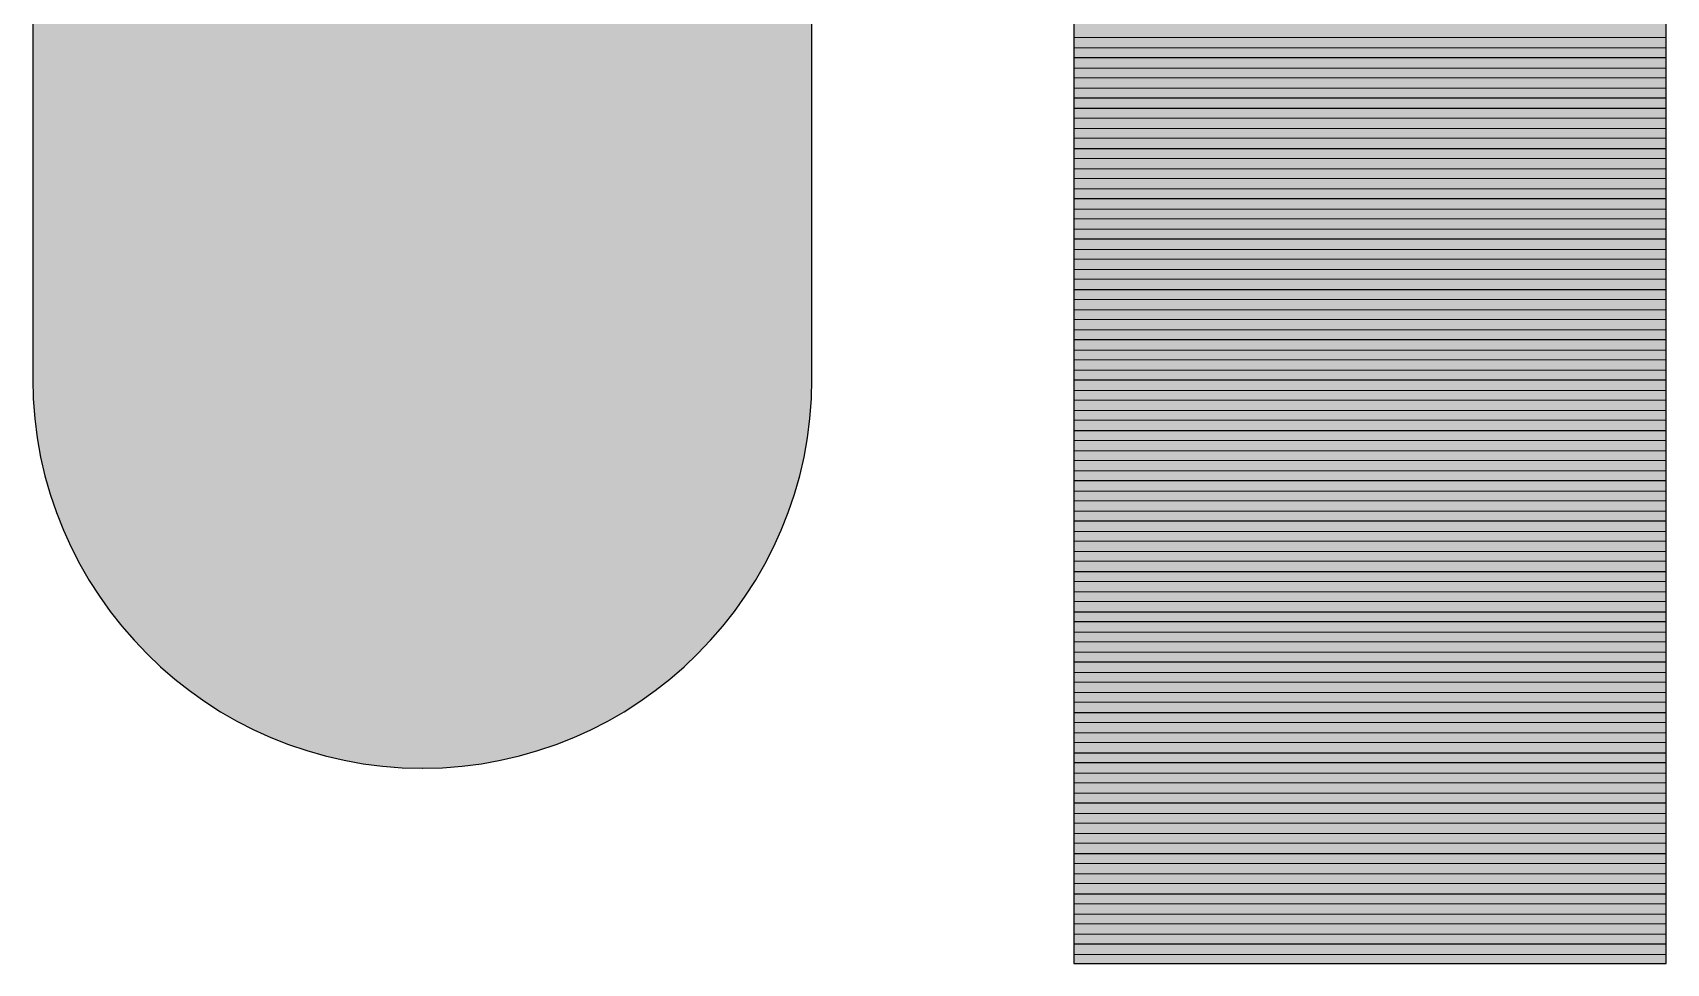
# Model space of a CAD drawing. Header units: millimetres. Extents: x -190.1 to -180.54, y 58.35 to 66.31.
# Drawn here: x -190.104 to -188.175, y 58.352 to 59.451 of the extents above; entities that cross this region are included whole.
import ezdxf

# ---------------------------------------------------------------- set-up
doc = ezdxf.new("R2010")
doc.units = ezdxf.units.MM
doc.header["$MEASUREMENT"] = 0
doc.layers.add('layer 1', color=7, linetype='Continuous')

msp = doc.modelspace()

# ---------------------------------------------------------------- hatches: boundary and pattern name
at = {"layer": 'layer 1', "true_color": 0x5f5d5d}
h = msp.add_hatch(color=251, dxfattribs=at)
edge = h.paths.add_edge_path()
edge.add_spline(control_points=[(-189.6442, 60.5357), (-189.6442, 60.5357), (-189.6441, 60.5357), (-189.6441, 60.5357), (-189.3909, 60.5357), (-189.1839, 60.3287), (-189.1839, 60.0755), (-189.1839, 60.0755), (-189.1839, 59.0426), (-189.1839, 59.0426), (-189.1839, 58.7894), (-189.3909, 58.5824), (-189.6441, 58.5824), (-189.6441, 58.5824), (-189.6442, 58.5824), (-189.6442, 58.5824), (-189.8974, 58.5824), (-190.1044, 58.7894), (-190.1044, 59.0426), (-190.1044, 59.0426), (-190.1044, 60.0755), (-190.1044, 60.0755), (-190.1044, 60.3287), (-189.8974, 60.5357), (-189.6442, 60.5357)], knot_values=[0, 0, 0, 0, 0.125, 0.125, 0.125, 0.25, 0.25, 0.25, 0.375, 0.375, 0.375, 0.5, 0.5, 0.5, 0.625, 0.625, 0.625, 0.75, 0.75, 0.75, 0.875, 0.875, 0.875, 1, 1, 1, 1], degree=3, periodic=1)
at = {"layer": 'layer 1', "true_color": 0x797979}
h = msp.add_hatch(color=8, dxfattribs=at)
edge = h.paths.add_edge_path()
edge.add_spline(control_points=[(-188.1748, 59.4338), (-188.1748, 59.4338), (-188.8748, 59.4335), (-188.8748, 59.4335), (-188.8748, 59.4335), (-188.8748, 59.4692), (-188.8748, 59.4692), (-188.8748, 59.4692), (-188.1748, 59.4695), (-188.1748, 59.4695), (-188.1748, 59.4695), (-188.1748, 59.4338), (-188.1748, 59.4338)], knot_values=[0, 0, 0, 0, 0.25, 0.25, 0.25, 0.5, 0.5, 0.5, 0.75, 0.75, 0.75, 1, 1, 1, 1], degree=3, periodic=1)
at = {"layer": 'layer 1', "true_color": 0x7a7a7a}
h = msp.add_hatch(color=8, dxfattribs=at)
edge = h.paths.add_edge_path()
edge.add_spline(control_points=[(-188.1748, 59.41), (-188.1748, 59.41), (-188.8748, 59.4097), (-188.8748, 59.4097), (-188.8748, 59.4097), (-188.8748, 59.4454), (-188.8748, 59.4454), (-188.8748, 59.4454), (-188.1748, 59.4457), (-188.1748, 59.4457), (-188.1748, 59.4457), (-188.1748, 59.41), (-188.1748, 59.41)], knot_values=[0, 0, 0, 0, 0.25, 0.25, 0.25, 0.5, 0.5, 0.5, 0.75, 0.75, 0.75, 1, 1, 1, 1], degree=3, periodic=1)
at = {"layer": 'layer 1', "true_color": 0x7c7c7c}
h = msp.add_hatch(color=8, dxfattribs=at)
edge = h.paths.add_edge_path()
edge.add_spline(control_points=[(-188.1748, 59.3862), (-188.1748, 59.3862), (-188.8748, 59.3859), (-188.8748, 59.3859), (-188.8748, 59.3859), (-188.8748, 59.4216), (-188.8748, 59.4216), (-188.8748, 59.4216), (-188.1748, 59.4219), (-188.1748, 59.4219), (-188.1748, 59.4219), (-188.1748, 59.3862), (-188.1748, 59.3862)], knot_values=[0, 0, 0, 0, 0.25, 0.25, 0.25, 0.5, 0.5, 0.5, 0.75, 0.75, 0.75, 1, 1, 1, 1], degree=3, periodic=1)
at = {"layer": 'layer 1', "true_color": 0x7d7c7d}
h = msp.add_hatch(color=8, dxfattribs=at)
edge = h.paths.add_edge_path()
edge.add_spline(control_points=[(-188.1748, 59.3624), (-188.1748, 59.3624), (-188.8748, 59.3621), (-188.8748, 59.3621), (-188.8748, 59.3621), (-188.8748, 59.3978), (-188.8748, 59.3978), (-188.8748, 59.3978), (-188.1748, 59.3981), (-188.1748, 59.3981), (-188.1748, 59.3981), (-188.1748, 59.3624), (-188.1748, 59.3624)], knot_values=[0, 0, 0, 0, 0.25, 0.25, 0.25, 0.5, 0.5, 0.5, 0.75, 0.75, 0.75, 1, 1, 1, 1], degree=3, periodic=1)
at = {"layer": 'layer 1', "true_color": 0x7f7e7e}
h = msp.add_hatch(color=8, dxfattribs=at)
edge = h.paths.add_edge_path()
edge.add_spline(control_points=[(-188.1748, 59.3386), (-188.1748, 59.3386), (-188.8748, 59.3383), (-188.8748, 59.3383), (-188.8748, 59.3383), (-188.8748, 59.374), (-188.8748, 59.374), (-188.8748, 59.374), (-188.1748, 59.3743), (-188.1748, 59.3743), (-188.1748, 59.3743), (-188.1748, 59.3386), (-188.1748, 59.3386)], knot_values=[0, 0, 0, 0, 0.25, 0.25, 0.25, 0.5, 0.5, 0.5, 0.75, 0.75, 0.75, 1, 1, 1, 1], degree=3, periodic=1)
at = {"layer": 'layer 1', "true_color": 0x808080}
h = msp.add_hatch(color=8, dxfattribs=at)
edge = h.paths.add_edge_path()
edge.add_spline(control_points=[(-188.1748, 59.3148), (-188.1748, 59.3148), (-188.8748, 59.3145), (-188.8748, 59.3145), (-188.8748, 59.3145), (-188.8748, 59.3502), (-188.8748, 59.3502), (-188.8748, 59.3502), (-188.1748, 59.3505), (-188.1748, 59.3505), (-188.1748, 59.3505), (-188.1748, 59.3148), (-188.1748, 59.3148)], knot_values=[0, 0, 0, 0, 0.25, 0.25, 0.25, 0.5, 0.5, 0.5, 0.75, 0.75, 0.75, 1, 1, 1, 1], degree=3, periodic=1)
at = {"layer": 'layer 1', "true_color": 0x818181}
h = msp.add_hatch(color=8, dxfattribs=at)
edge = h.paths.add_edge_path()
edge.add_spline(control_points=[(-188.1748, 59.291), (-188.1748, 59.291), (-188.8748, 59.2907), (-188.8748, 59.2907), (-188.8748, 59.2907), (-188.8748, 59.3264), (-188.8748, 59.3264), (-188.8748, 59.3264), (-188.1748, 59.3267), (-188.1748, 59.3267), (-188.1748, 59.3267), (-188.1748, 59.291), (-188.1748, 59.291)], knot_values=[0, 0, 0, 0, 0.25, 0.25, 0.25, 0.5, 0.5, 0.5, 0.75, 0.75, 0.75, 1, 1, 1, 1], degree=3, periodic=1)
at = {"layer": 'layer 1', "true_color": 0x838383}
h = msp.add_hatch(color=252, dxfattribs=at)
edge = h.paths.add_edge_path()
edge.add_spline(control_points=[(-188.1748, 59.2672), (-188.1748, 59.2672), (-188.8748, 59.2669), (-188.8748, 59.2669), (-188.8748, 59.2669), (-188.8748, 59.3026), (-188.8748, 59.3026), (-188.8748, 59.3026), (-188.1748, 59.3029), (-188.1748, 59.3029), (-188.1748, 59.3029), (-188.1748, 59.2672), (-188.1748, 59.2672)], knot_values=[0, 0, 0, 0, 0.25, 0.25, 0.25, 0.5, 0.5, 0.5, 0.75, 0.75, 0.75, 1, 1, 1, 1], degree=3, periodic=1)
at = {"layer": 'layer 1', "true_color": 0x848384}
h = msp.add_hatch(color=252, dxfattribs=at)
edge = h.paths.add_edge_path()
edge.add_spline(control_points=[(-188.1748, 59.2434), (-188.1748, 59.2434), (-188.8748, 59.2431), (-188.8748, 59.2431), (-188.8748, 59.2431), (-188.8748, 59.2788), (-188.8748, 59.2788), (-188.8748, 59.2788), (-188.1748, 59.2791), (-188.1748, 59.2791), (-188.1748, 59.2791), (-188.1748, 59.2434), (-188.1748, 59.2434)], knot_values=[0, 0, 0, 0, 0.25, 0.25, 0.25, 0.5, 0.5, 0.5, 0.75, 0.75, 0.75, 1, 1, 1, 1], degree=3, periodic=1)
at = {"layer": 'layer 1', "true_color": 0x858585}
h = msp.add_hatch(color=252, dxfattribs=at)
edge = h.paths.add_edge_path()
edge.add_spline(control_points=[(-188.1748, 59.2196), (-188.1748, 59.2196), (-188.8748, 59.2193), (-188.8748, 59.2193), (-188.8748, 59.2193), (-188.8748, 59.255), (-188.8748, 59.255), (-188.8748, 59.255), (-188.1748, 59.2553), (-188.1748, 59.2553), (-188.1748, 59.2553), (-188.1748, 59.2196), (-188.1748, 59.2196)], knot_values=[0, 0, 0, 0, 0.25, 0.25, 0.25, 0.5, 0.5, 0.5, 0.75, 0.75, 0.75, 1, 1, 1, 1], degree=3, periodic=1)
at = {"layer": 'layer 1', "true_color": 0x868686}
h = msp.add_hatch(color=252, dxfattribs=at)
edge = h.paths.add_edge_path()
edge.add_spline(control_points=[(-188.1748, 59.1958), (-188.1748, 59.1958), (-188.8748, 59.1955), (-188.8748, 59.1955), (-188.8748, 59.1955), (-188.8748, 59.2312), (-188.8748, 59.2312), (-188.8748, 59.2312), (-188.1748, 59.2315), (-188.1748, 59.2315), (-188.1748, 59.2315), (-188.1748, 59.1958), (-188.1748, 59.1958)], knot_values=[0, 0, 0, 0, 0.25, 0.25, 0.25, 0.5, 0.5, 0.5, 0.75, 0.75, 0.75, 1, 1, 1, 1], degree=3, periodic=1)
at = {"layer": 'layer 1', "true_color": 0x888888}
h = msp.add_hatch(color=252, dxfattribs=at)
edge = h.paths.add_edge_path()
edge.add_spline(control_points=[(-188.1748, 59.172), (-188.1748, 59.172), (-188.8748, 59.1717), (-188.8748, 59.1717), (-188.8748, 59.1717), (-188.8748, 59.2074), (-188.8748, 59.2074), (-188.8748, 59.2074), (-188.1748, 59.2077), (-188.1748, 59.2077), (-188.1748, 59.2077), (-188.1748, 59.172), (-188.1748, 59.172)], knot_values=[0, 0, 0, 0, 0.25, 0.25, 0.25, 0.5, 0.5, 0.5, 0.75, 0.75, 0.75, 1, 1, 1, 1], degree=3, periodic=1)
at = {"layer": 'layer 1', "true_color": 0x8a8a8a}
h = msp.add_hatch(color=252, dxfattribs=at)
edge = h.paths.add_edge_path()
edge.add_spline(control_points=[(-188.1748, 59.1482), (-188.1748, 59.1482), (-188.8748, 59.1479), (-188.8748, 59.1479), (-188.8748, 59.1479), (-188.8748, 59.1836), (-188.8748, 59.1836), (-188.8748, 59.1836), (-188.1748, 59.1839), (-188.1748, 59.1839), (-188.1748, 59.1839), (-188.1748, 59.1482), (-188.1748, 59.1482)], knot_values=[0, 0, 0, 0, 0.25, 0.25, 0.25, 0.5, 0.5, 0.5, 0.75, 0.75, 0.75, 1, 1, 1, 1], degree=3, periodic=1)
at = {"layer": 'layer 1', "true_color": 0x8a8a8b}
h = msp.add_hatch(color=252, dxfattribs=at)
edge = h.paths.add_edge_path()
edge.add_spline(control_points=[(-188.1748, 59.1244), (-188.1748, 59.1244), (-188.8748, 59.1241), (-188.8748, 59.1241), (-188.8748, 59.1241), (-188.8748, 59.1598), (-188.8748, 59.1598), (-188.8748, 59.1598), (-188.1748, 59.1601), (-188.1748, 59.1601), (-188.1748, 59.1601), (-188.1748, 59.1244), (-188.1748, 59.1244)], knot_values=[0, 0, 0, 0, 0.25, 0.25, 0.25, 0.5, 0.5, 0.5, 0.75, 0.75, 0.75, 1, 1, 1, 1], degree=3, periodic=1)
at = {"layer": 'layer 1', "true_color": 0x8c8c8d}
h = msp.add_hatch(color=252, dxfattribs=at)
edge = h.paths.add_edge_path()
edge.add_spline(control_points=[(-188.1748, 59.1006), (-188.1748, 59.1006), (-188.8748, 59.1003), (-188.8748, 59.1003), (-188.8748, 59.1003), (-188.8748, 59.136), (-188.8748, 59.136), (-188.8748, 59.136), (-188.1748, 59.1363), (-188.1748, 59.1363), (-188.1748, 59.1363), (-188.1748, 59.1006), (-188.1748, 59.1006)], knot_values=[0, 0, 0, 0, 0.25, 0.25, 0.25, 0.5, 0.5, 0.5, 0.75, 0.75, 0.75, 1, 1, 1, 1], degree=3, periodic=1)
at = {"layer": 'layer 1', "true_color": 0x8d8d8d}
h = msp.add_hatch(color=252, dxfattribs=at)
edge = h.paths.add_edge_path()
edge.add_spline(control_points=[(-188.1748, 59.0768), (-188.1748, 59.0768), (-188.8748, 59.0765), (-188.8748, 59.0765), (-188.8748, 59.0765), (-188.8748, 59.1122), (-188.8748, 59.1122), (-188.8748, 59.1122), (-188.1748, 59.1125), (-188.1748, 59.1125), (-188.1748, 59.1125), (-188.1748, 59.0768), (-188.1748, 59.0768)], knot_values=[0, 0, 0, 0, 0.25, 0.25, 0.25, 0.5, 0.5, 0.5, 0.75, 0.75, 0.75, 1, 1, 1, 1], degree=3, periodic=1)
at = {"layer": 'layer 1', "true_color": 0x8f8f8f}
h = msp.add_hatch(color=252, dxfattribs=at)
edge = h.paths.add_edge_path()
edge.add_spline(control_points=[(-188.1748, 59.053), (-188.1748, 59.053), (-188.8748, 59.0527), (-188.8748, 59.0527), (-188.8748, 59.0527), (-188.8748, 59.0884), (-188.8748, 59.0884), (-188.8748, 59.0884), (-188.1748, 59.0887), (-188.1748, 59.0887), (-188.1748, 59.0887), (-188.1748, 59.053), (-188.1748, 59.053)], knot_values=[0, 0, 0, 0, 0.25, 0.25, 0.25, 0.5, 0.5, 0.5, 0.75, 0.75, 0.75, 1, 1, 1, 1], degree=3, periodic=1)
at = {"layer": 'layer 1', "true_color": 0x909090}
h = msp.add_hatch(color=252, dxfattribs=at)
edge = h.paths.add_edge_path()
edge.add_spline(control_points=[(-188.1748, 59.0292), (-188.1748, 59.0292), (-188.8748, 59.0289), (-188.8748, 59.0289), (-188.8748, 59.0289), (-188.8748, 59.0646), (-188.8748, 59.0646), (-188.8748, 59.0646), (-188.1748, 59.0649), (-188.1748, 59.0649), (-188.1748, 59.0649), (-188.1748, 59.0292), (-188.1748, 59.0292)], knot_values=[0, 0, 0, 0, 0.25, 0.25, 0.25, 0.5, 0.5, 0.5, 0.75, 0.75, 0.75, 1, 1, 1, 1], degree=3, periodic=1)
at = {"layer": 'layer 1', "true_color": 0x919192}
h = msp.add_hatch(color=252, dxfattribs=at)
edge = h.paths.add_edge_path()
edge.add_spline(control_points=[(-188.1748, 59.0054), (-188.1748, 59.0054), (-188.8748, 59.0051), (-188.8748, 59.0051), (-188.8748, 59.0051), (-188.8748, 59.0408), (-188.8748, 59.0408), (-188.8748, 59.0408), (-188.1748, 59.0411), (-188.1748, 59.0411), (-188.1748, 59.0411), (-188.1748, 59.0054), (-188.1748, 59.0054)], knot_values=[0, 0, 0, 0, 0.25, 0.25, 0.25, 0.5, 0.5, 0.5, 0.75, 0.75, 0.75, 1, 1, 1, 1], degree=3, periodic=1)
at = {"layer": 'layer 1', "true_color": 0x939394}
h = msp.add_hatch(color=252, dxfattribs=at)
edge = h.paths.add_edge_path()
edge.add_spline(control_points=[(-188.1748, 58.9816), (-188.1748, 58.9816), (-188.8748, 58.9813), (-188.8748, 58.9813), (-188.8748, 58.9813), (-188.8748, 59.017), (-188.8748, 59.017), (-188.8748, 59.017), (-188.1748, 59.0173), (-188.1748, 59.0173), (-188.1748, 59.0173), (-188.1748, 58.9816), (-188.1748, 58.9816)], knot_values=[0, 0, 0, 0, 0.25, 0.25, 0.25, 0.5, 0.5, 0.5, 0.75, 0.75, 0.75, 1, 1, 1, 1], degree=3, periodic=1)
at = {"layer": 'layer 1', "true_color": 0x949494}
h = msp.add_hatch(color=252, dxfattribs=at)
edge = h.paths.add_edge_path()
edge.add_spline(control_points=[(-188.1748, 58.9578), (-188.1748, 58.9578), (-188.8748, 58.9575), (-188.8748, 58.9575), (-188.8748, 58.9575), (-188.8748, 58.9932), (-188.8748, 58.9932), (-188.8748, 58.9932), (-188.1748, 58.9935), (-188.1748, 58.9935), (-188.1748, 58.9935), (-188.1748, 58.9578), (-188.1748, 58.9578)], knot_values=[0, 0, 0, 0, 0.25, 0.25, 0.25, 0.5, 0.5, 0.5, 0.75, 0.75, 0.75, 1, 1, 1, 1], degree=3, periodic=1)
at = {"layer": 'layer 1', "true_color": 0x969696}
h = msp.add_hatch(color=252, dxfattribs=at)
edge = h.paths.add_edge_path()
edge.add_spline(control_points=[(-188.1748, 58.934), (-188.1748, 58.934), (-188.8748, 58.9337), (-188.8748, 58.9337), (-188.8748, 58.9337), (-188.8748, 58.9694), (-188.8748, 58.9694), (-188.8748, 58.9694), (-188.1748, 58.9697), (-188.1748, 58.9697), (-188.1748, 58.9697), (-188.1748, 58.934), (-188.1748, 58.934)], knot_values=[0, 0, 0, 0, 0.25, 0.25, 0.25, 0.5, 0.5, 0.5, 0.75, 0.75, 0.75, 1, 1, 1, 1], degree=3, periodic=1)
at = {"layer": 'layer 1', "true_color": 0x969797}
h = msp.add_hatch(color=252, dxfattribs=at)
edge = h.paths.add_edge_path()
edge.add_spline(control_points=[(-188.1748, 58.9102), (-188.1748, 58.9102), (-188.8748, 58.9099), (-188.8748, 58.9099), (-188.8748, 58.9099), (-188.8748, 58.9456), (-188.8748, 58.9456), (-188.8748, 58.9456), (-188.1748, 58.9459), (-188.1748, 58.9459), (-188.1748, 58.9459), (-188.1748, 58.9102), (-188.1748, 58.9102)], knot_values=[0, 0, 0, 0, 0.25, 0.25, 0.25, 0.5, 0.5, 0.5, 0.75, 0.75, 0.75, 1, 1, 1, 1], degree=3, periodic=1)
at = {"layer": 'layer 1', "true_color": 0x989899}
h = msp.add_hatch(color=252, dxfattribs=at)
edge = h.paths.add_edge_path()
edge.add_spline(control_points=[(-188.1748, 58.8864), (-188.1748, 58.8864), (-188.8748, 58.8861), (-188.8748, 58.8861), (-188.8748, 58.8861), (-188.8748, 58.9218), (-188.8748, 58.9218), (-188.8748, 58.9218), (-188.1748, 58.9221), (-188.1748, 58.9221), (-188.1748, 58.9221), (-188.1748, 58.8864), (-188.1748, 58.8864)], knot_values=[0, 0, 0, 0, 0.25, 0.25, 0.25, 0.5, 0.5, 0.5, 0.75, 0.75, 0.75, 1, 1, 1, 1], degree=3, periodic=1)
at = {"layer": 'layer 1', "true_color": 0x99999a}
h = msp.add_hatch(color=253, dxfattribs=at)
edge = h.paths.add_edge_path()
edge.add_spline(control_points=[(-188.1748, 58.8626), (-188.1748, 58.8626), (-188.8748, 58.8623), (-188.8748, 58.8623), (-188.8748, 58.8623), (-188.8748, 58.898), (-188.8748, 58.898), (-188.8748, 58.898), (-188.1748, 58.8983), (-188.1748, 58.8983), (-188.1748, 58.8983), (-188.1748, 58.8626), (-188.1748, 58.8626)], knot_values=[0, 0, 0, 0, 0.25, 0.25, 0.25, 0.5, 0.5, 0.5, 0.75, 0.75, 0.75, 1, 1, 1, 1], degree=3, periodic=1)
at = {"layer": 'layer 1', "true_color": 0x9b9b9b}
h = msp.add_hatch(color=253, dxfattribs=at)
edge = h.paths.add_edge_path()
edge.add_spline(control_points=[(-188.1748, 58.8388), (-188.1748, 58.8388), (-188.8748, 58.8385), (-188.8748, 58.8385), (-188.8748, 58.8385), (-188.8748, 58.8742), (-188.8748, 58.8742), (-188.8748, 58.8742), (-188.1748, 58.8745), (-188.1748, 58.8745), (-188.1748, 58.8745), (-188.1748, 58.8388), (-188.1748, 58.8388)], knot_values=[0, 0, 0, 0, 0.25, 0.25, 0.25, 0.5, 0.5, 0.5, 0.75, 0.75, 0.75, 1, 1, 1, 1], degree=3, periodic=1)
at = {"layer": 'layer 1', "true_color": 0x9c9d9d}
h = msp.add_hatch(color=253, dxfattribs=at)
edge = h.paths.add_edge_path()
edge.add_spline(control_points=[(-188.1748, 58.815), (-188.1748, 58.815), (-188.8748, 58.8147), (-188.8748, 58.8147), (-188.8748, 58.8147), (-188.8748, 58.8504), (-188.8748, 58.8504), (-188.8748, 58.8504), (-188.1748, 58.8507), (-188.1748, 58.8507), (-188.1748, 58.8507), (-188.1748, 58.815), (-188.1748, 58.815)], knot_values=[0, 0, 0, 0, 0.25, 0.25, 0.25, 0.5, 0.5, 0.5, 0.75, 0.75, 0.75, 1, 1, 1, 1], degree=3, periodic=1)
at = {"layer": 'layer 1', "true_color": 0x9d9e9e}
h = msp.add_hatch(color=253, dxfattribs=at)
edge = h.paths.add_edge_path()
edge.add_spline(control_points=[(-188.1748, 58.7912), (-188.1748, 58.7912), (-188.8748, 58.7909), (-188.8748, 58.7909), (-188.8748, 58.7909), (-188.8748, 58.8266), (-188.8748, 58.8266), (-188.8748, 58.8266), (-188.1748, 58.8269), (-188.1748, 58.8269), (-188.1748, 58.8269), (-188.1748, 58.7912), (-188.1748, 58.7912)], knot_values=[0, 0, 0, 0, 0.25, 0.25, 0.25, 0.5, 0.5, 0.5, 0.75, 0.75, 0.75, 1, 1, 1, 1], degree=3, periodic=1)
at = {"layer": 'layer 1', "true_color": 0x9f9fa0}
h = msp.add_hatch(color=253, dxfattribs=at)
edge = h.paths.add_edge_path()
edge.add_spline(control_points=[(-188.1748, 58.7674), (-188.1748, 58.7674), (-188.8748, 58.7671), (-188.8748, 58.7671), (-188.8748, 58.7671), (-188.8748, 58.8028), (-188.8748, 58.8028), (-188.8748, 58.8028), (-188.1748, 58.8031), (-188.1748, 58.8031), (-188.1748, 58.8031), (-188.1748, 58.7674), (-188.1748, 58.7674)], knot_values=[0, 0, 0, 0, 0.25, 0.25, 0.25, 0.5, 0.5, 0.5, 0.75, 0.75, 0.75, 1, 1, 1, 1], degree=3, periodic=1)
at = {"layer": 'layer 1', "true_color": 0xa0a0a1}
h = msp.add_hatch(color=253, dxfattribs=at)
edge = h.paths.add_edge_path()
edge.add_spline(control_points=[(-188.1748, 58.7436), (-188.1748, 58.7436), (-188.8748, 58.7433), (-188.8748, 58.7433), (-188.8748, 58.7433), (-188.8748, 58.779), (-188.8748, 58.779), (-188.8748, 58.779), (-188.1748, 58.7793), (-188.1748, 58.7793), (-188.1748, 58.7793), (-188.1748, 58.7436), (-188.1748, 58.7436)], knot_values=[0, 0, 0, 0, 0.25, 0.25, 0.25, 0.5, 0.5, 0.5, 0.75, 0.75, 0.75, 1, 1, 1, 1], degree=3, periodic=1)
at = {"layer": 'layer 1', "true_color": 0xa1a2a2}
h = msp.add_hatch(color=253, dxfattribs=at)
edge = h.paths.add_edge_path()
edge.add_spline(control_points=[(-188.1748, 58.7198), (-188.1748, 58.7198), (-188.8748, 58.7195), (-188.8748, 58.7195), (-188.8748, 58.7195), (-188.8748, 58.7552), (-188.8748, 58.7552), (-188.8748, 58.7552), (-188.1748, 58.7555), (-188.1748, 58.7555), (-188.1748, 58.7555), (-188.1748, 58.7198), (-188.1748, 58.7198)], knot_values=[0, 0, 0, 0, 0.25, 0.25, 0.25, 0.5, 0.5, 0.5, 0.75, 0.75, 0.75, 1, 1, 1, 1], degree=3, periodic=1)
at = {"layer": 'layer 1', "true_color": 0xa2a3a3}
h = msp.add_hatch(color=253, dxfattribs=at)
edge = h.paths.add_edge_path()
edge.add_spline(control_points=[(-188.1748, 58.696), (-188.1748, 58.696), (-188.8748, 58.6957), (-188.8748, 58.6957), (-188.8748, 58.6957), (-188.8748, 58.7314), (-188.8748, 58.7314), (-188.8748, 58.7314), (-188.1748, 58.7317), (-188.1748, 58.7317), (-188.1748, 58.7317), (-188.1748, 58.696), (-188.1748, 58.696)], knot_values=[0, 0, 0, 0, 0.25, 0.25, 0.25, 0.5, 0.5, 0.5, 0.75, 0.75, 0.75, 1, 1, 1, 1], degree=3, periodic=1)
at = {"layer": 'layer 1', "true_color": 0xa4a4a5}
h = msp.add_hatch(color=253, dxfattribs=at)
edge = h.paths.add_edge_path()
edge.add_spline(control_points=[(-188.1748, 58.6722), (-188.1748, 58.6722), (-188.8748, 58.6719), (-188.8748, 58.6719), (-188.8748, 58.6719), (-188.8748, 58.7076), (-188.8748, 58.7076), (-188.8748, 58.7076), (-188.1748, 58.7079), (-188.1748, 58.7079), (-188.1748, 58.7079), (-188.1748, 58.6722), (-188.1748, 58.6722)], knot_values=[0, 0, 0, 0, 0.25, 0.25, 0.25, 0.5, 0.5, 0.5, 0.75, 0.75, 0.75, 1, 1, 1, 1], degree=3, periodic=1)
at = {"layer": 'layer 1', "true_color": 0xa6a6a7}
h = msp.add_hatch(color=253, dxfattribs=at)
edge = h.paths.add_edge_path()
edge.add_spline(control_points=[(-188.1748, 58.6484), (-188.1748, 58.6484), (-188.8748, 58.6481), (-188.8748, 58.6481), (-188.8748, 58.6481), (-188.8748, 58.6838), (-188.8748, 58.6838), (-188.8748, 58.6838), (-188.1748, 58.6841), (-188.1748, 58.6841), (-188.1748, 58.6841), (-188.1748, 58.6484), (-188.1748, 58.6484)], knot_values=[0, 0, 0, 0, 0.25, 0.25, 0.25, 0.5, 0.5, 0.5, 0.75, 0.75, 0.75, 1, 1, 1, 1], degree=3, periodic=1)
at = {"layer": 'layer 1', "true_color": 0xa6a7a7}
h = msp.add_hatch(color=253, dxfattribs=at)
edge = h.paths.add_edge_path()
edge.add_spline(control_points=[(-188.1748, 58.6246), (-188.1748, 58.6246), (-188.8748, 58.6243), (-188.8748, 58.6243), (-188.8748, 58.6243), (-188.8748, 58.66), (-188.8748, 58.66), (-188.8748, 58.66), (-188.1748, 58.6603), (-188.1748, 58.6603), (-188.1748, 58.6603), (-188.1748, 58.6246), (-188.1748, 58.6246)], knot_values=[0, 0, 0, 0, 0.25, 0.25, 0.25, 0.5, 0.5, 0.5, 0.75, 0.75, 0.75, 1, 1, 1, 1], degree=3, periodic=1)
at = {"layer": 'layer 1', "true_color": 0xa8a9a9}
h = msp.add_hatch(color=253, dxfattribs=at)
edge = h.paths.add_edge_path()
edge.add_spline(control_points=[(-188.1748, 58.6008), (-188.1748, 58.6008), (-188.8748, 58.6005), (-188.8748, 58.6005), (-188.8748, 58.6005), (-188.8748, 58.6362), (-188.8748, 58.6362), (-188.8748, 58.6362), (-188.1748, 58.6365), (-188.1748, 58.6365), (-188.1748, 58.6365), (-188.1748, 58.6008), (-188.1748, 58.6008)], knot_values=[0, 0, 0, 0, 0.25, 0.25, 0.25, 0.5, 0.5, 0.5, 0.75, 0.75, 0.75, 1, 1, 1, 1], degree=3, periodic=1)
at = {"layer": 'layer 1', "true_color": 0xa9a9aa}
h = msp.add_hatch(color=253, dxfattribs=at)
edge = h.paths.add_edge_path()
edge.add_spline(control_points=[(-188.1748, 58.577), (-188.1748, 58.577), (-188.8748, 58.5767), (-188.8748, 58.5767), (-188.8748, 58.5767), (-188.8748, 58.6124), (-188.8748, 58.6124), (-188.8748, 58.6124), (-188.1748, 58.6127), (-188.1748, 58.6127), (-188.1748, 58.6127), (-188.1748, 58.577), (-188.1748, 58.577)], knot_values=[0, 0, 0, 0, 0.25, 0.25, 0.25, 0.5, 0.5, 0.5, 0.75, 0.75, 0.75, 1, 1, 1, 1], degree=3, periodic=1)
at = {"layer": 'layer 1', "true_color": 0xababac}
h = msp.add_hatch(color=253, dxfattribs=at)
edge = h.paths.add_edge_path()
edge.add_spline(control_points=[(-188.1748, 58.5532), (-188.1748, 58.5532), (-188.8748, 58.5529), (-188.8748, 58.5529), (-188.8748, 58.5529), (-188.8748, 58.5886), (-188.8748, 58.5886), (-188.8748, 58.5886), (-188.1748, 58.5889), (-188.1748, 58.5889), (-188.1748, 58.5889), (-188.1748, 58.5532), (-188.1748, 58.5532)], knot_values=[0, 0, 0, 0, 0.25, 0.25, 0.25, 0.5, 0.5, 0.5, 0.75, 0.75, 0.75, 1, 1, 1, 1], degree=3, periodic=1)
at = {"layer": 'layer 1', "true_color": 0xabacac}
h = msp.add_hatch(color=253, dxfattribs=at)
edge = h.paths.add_edge_path()
edge.add_spline(control_points=[(-188.1748, 58.5294), (-188.1748, 58.5294), (-188.8748, 58.5291), (-188.8748, 58.5291), (-188.8748, 58.5291), (-188.8748, 58.5648), (-188.8748, 58.5648), (-188.8748, 58.5648), (-188.1748, 58.5651), (-188.1748, 58.5651), (-188.1748, 58.5651), (-188.1748, 58.5294), (-188.1748, 58.5294)], knot_values=[0, 0, 0, 0, 0.25, 0.25, 0.25, 0.5, 0.5, 0.5, 0.75, 0.75, 0.75, 1, 1, 1, 1], degree=3, periodic=1)
at = {"layer": 'layer 1', "true_color": 0xadaeae}
h = msp.add_hatch(color=253, dxfattribs=at)
edge = h.paths.add_edge_path()
edge.add_spline(control_points=[(-188.1748, 58.5056), (-188.1748, 58.5056), (-188.8748, 58.5053), (-188.8748, 58.5053), (-188.8748, 58.5053), (-188.8748, 58.541), (-188.8748, 58.541), (-188.8748, 58.541), (-188.1748, 58.5413), (-188.1748, 58.5413), (-188.1748, 58.5413), (-188.1748, 58.5056), (-188.1748, 58.5056)], knot_values=[0, 0, 0, 0, 0.25, 0.25, 0.25, 0.5, 0.5, 0.5, 0.75, 0.75, 0.75, 1, 1, 1, 1], degree=3, periodic=1)
at = {"layer": 'layer 1', "true_color": 0xafafb0}
h = msp.add_hatch(color=253, dxfattribs=at)
edge = h.paths.add_edge_path()
edge.add_spline(control_points=[(-188.1748, 58.4818), (-188.1748, 58.4818), (-188.8748, 58.4815), (-188.8748, 58.4815), (-188.8748, 58.4815), (-188.8748, 58.5172), (-188.8748, 58.5172), (-188.8748, 58.5172), (-188.1748, 58.5175), (-188.1748, 58.5175), (-188.1748, 58.5175), (-188.1748, 58.4818), (-188.1748, 58.4818)], knot_values=[0, 0, 0, 0, 0.25, 0.25, 0.25, 0.5, 0.5, 0.5, 0.75, 0.75, 0.75, 1, 1, 1, 1], degree=3, periodic=1)
at = {"layer": 'layer 1', "true_color": 0xafb0b1}
h = msp.add_hatch(color=253, dxfattribs=at)
edge = h.paths.add_edge_path()
edge.add_spline(control_points=[(-188.1748, 58.458), (-188.1748, 58.458), (-188.8748, 58.4577), (-188.8748, 58.4577), (-188.8748, 58.4577), (-188.8748, 58.4934), (-188.8748, 58.4934), (-188.8748, 58.4934), (-188.1748, 58.4937), (-188.1748, 58.4937), (-188.1748, 58.4937), (-188.1748, 58.458), (-188.1748, 58.458)], knot_values=[0, 0, 0, 0, 0.25, 0.25, 0.25, 0.5, 0.5, 0.5, 0.75, 0.75, 0.75, 1, 1, 1, 1], degree=3, periodic=1)
at = {"layer": 'layer 1', "true_color": 0xb1b2b2}
h = msp.add_hatch(color=253, dxfattribs=at)
edge = h.paths.add_edge_path()
edge.add_spline(control_points=[(-188.1748, 58.4342), (-188.1748, 58.4342), (-188.8748, 58.4339), (-188.8748, 58.4339), (-188.8748, 58.4339), (-188.8748, 58.4696), (-188.8748, 58.4696), (-188.8748, 58.4696), (-188.1748, 58.4699), (-188.1748, 58.4699), (-188.1748, 58.4699), (-188.1748, 58.4342), (-188.1748, 58.4342)], knot_values=[0, 0, 0, 0, 0.25, 0.25, 0.25, 0.5, 0.5, 0.5, 0.75, 0.75, 0.75, 1, 1, 1, 1], degree=3, periodic=1)
at = {"layer": 'layer 1', "true_color": 0xb2b2b3}
h = msp.add_hatch(color=253, dxfattribs=at)
edge = h.paths.add_edge_path()
edge.add_spline(control_points=[(-188.1748, 58.4104), (-188.1748, 58.4104), (-188.8748, 58.4101), (-188.8748, 58.4101), (-188.8748, 58.4101), (-188.8748, 58.4458), (-188.8748, 58.4458), (-188.8748, 58.4458), (-188.1748, 58.4461), (-188.1748, 58.4461), (-188.1748, 58.4461), (-188.1748, 58.4104), (-188.1748, 58.4104)], knot_values=[0, 0, 0, 0, 0.25, 0.25, 0.25, 0.5, 0.5, 0.5, 0.75, 0.75, 0.75, 1, 1, 1, 1], degree=3, periodic=1)
at = {"layer": 'layer 1', "true_color": 0xb3b4b5}
h = msp.add_hatch(color=253, dxfattribs=at)
edge = h.paths.add_edge_path()
edge.add_spline(control_points=[(-188.1748, 58.3866), (-188.1748, 58.3866), (-188.8748, 58.3863), (-188.8748, 58.3863), (-188.8748, 58.3863), (-188.8748, 58.422), (-188.8748, 58.422), (-188.8748, 58.422), (-188.1748, 58.4223), (-188.1748, 58.4223), (-188.1748, 58.4223), (-188.1748, 58.3866), (-188.1748, 58.3866)], knot_values=[0, 0, 0, 0, 0.25, 0.25, 0.25, 0.5, 0.5, 0.5, 0.75, 0.75, 0.75, 1, 1, 1, 1], degree=3, periodic=1)
at = {"layer": 'layer 1', "true_color": 0xb4b5b5}
h = msp.add_hatch(color=253, dxfattribs=at)
edge = h.paths.add_edge_path()
edge.add_spline(control_points=[(-188.1748, 58.3628), (-188.1748, 58.3628), (-188.8748, 58.3625), (-188.8748, 58.3625), (-188.8748, 58.3625), (-188.8748, 58.3982), (-188.8748, 58.3982), (-188.8748, 58.3982), (-188.1748, 58.3985), (-188.1748, 58.3985), (-188.1748, 58.3985), (-188.1748, 58.3628), (-188.1748, 58.3628)], knot_values=[0, 0, 0, 0, 0.25, 0.25, 0.25, 0.5, 0.5, 0.5, 0.75, 0.75, 0.75, 1, 1, 1, 1], degree=3, periodic=1)
at = {"layer": 'layer 1', "true_color": 0xb6b6b7}
h = msp.add_hatch(color=253, dxfattribs=at)
edge = h.paths.add_edge_path()
edge.add_spline(control_points=[(-188.8748, 58.3519), (-188.8748, 58.3519), (-188.8748, 58.3744), (-188.8748, 58.3744), (-188.8748, 58.3744), (-188.1748, 58.3747), (-188.1748, 58.3747), (-188.1748, 58.3747), (-188.1748, 58.3519), (-188.1748, 58.3519), (-188.1748, 58.3519), (-188.8748, 58.3519), (-188.8748, 58.3519)], knot_values=[0, 0, 0, 0, 0.25, 0.25, 0.25, 0.5, 0.5, 0.5, 0.75, 0.75, 0.75, 1, 1, 1, 1], degree=3, periodic=1)

# ---------------------------------------------------------------- linework, layer by layer
at = {"layer": 'layer 1', "color": 251}
msp.add_open_spline([(-189.6442, 60.5357), (-189.6442, 60.5357), (-189.6441, 60.5357), (-189.6441, 60.5357), (-189.3909, 60.5357), (-189.1839, 60.3287), (-189.1839, 60.0755), (-189.1839, 60.0755), (-189.1839, 59.0426), (-189.1839, 59.0426), (-189.1839, 58.7894), (-189.3909, 58.5824), (-189.6441, 58.5824), (-189.6441, 58.5824), (-189.6442, 58.5824), (-189.6442, 58.5824), (-189.8974, 58.5824), (-190.1044, 58.7894), (-190.1044, 59.0426), (-190.1044, 59.0426), (-190.1044, 60.0755), (-190.1044, 60.0755), (-190.1044, 60.3287), (-189.8974, 60.5357), (-189.6442, 60.5357)], degree=3, knots=[0, 0, 0, 0, 0.125, 0.125, 0.125, 0.25, 0.25, 0.25, 0.375, 0.375, 0.375, 0.5, 0.5, 0.5, 0.625, 0.625, 0.625, 0.75, 0.75, 0.75, 0.875, 0.875, 0.875, 1, 1, 1, 1], dxfattribs=at)
at = {"layer": 'layer 1', "color": 8}
for points in [[(-188.1748, 59.4338), (-188.1748, 59.4338), (-188.8748, 59.4335), (-188.8748, 59.4335), (-188.8748, 59.4335), (-188.8748, 59.4692), (-188.8748, 59.4692), (-188.8748, 59.4692), (-188.1748, 59.4695), (-188.1748, 59.4695), (-188.1748, 59.4695), (-188.1748, 59.4338), (-188.1748, 59.4338)], [(-188.1748, 59.41), (-188.1748, 59.41), (-188.8748, 59.4097), (-188.8748, 59.4097), (-188.8748, 59.4097), (-188.8748, 59.4454), (-188.8748, 59.4454), (-188.8748, 59.4454), (-188.1748, 59.4457), (-188.1748, 59.4457), (-188.1748, 59.4457), (-188.1748, 59.41), (-188.1748, 59.41)], [(-188.1748, 59.3862), (-188.1748, 59.3862), (-188.8748, 59.3859), (-188.8748, 59.3859), (-188.8748, 59.3859), (-188.8748, 59.4216), (-188.8748, 59.4216), (-188.8748, 59.4216), (-188.1748, 59.4219), (-188.1748, 59.4219), (-188.1748, 59.4219), (-188.1748, 59.3862), (-188.1748, 59.3862)], [(-188.1748, 59.3624), (-188.1748, 59.3624), (-188.8748, 59.3621), (-188.8748, 59.3621), (-188.8748, 59.3621), (-188.8748, 59.3978), (-188.8748, 59.3978), (-188.8748, 59.3978), (-188.1748, 59.3981), (-188.1748, 59.3981), (-188.1748, 59.3981), (-188.1748, 59.3624), (-188.1748, 59.3624)], [(-188.1748, 59.3386), (-188.1748, 59.3386), (-188.8748, 59.3383), (-188.8748, 59.3383), (-188.8748, 59.3383), (-188.8748, 59.374), (-188.8748, 59.374), (-188.8748, 59.374), (-188.1748, 59.3743), (-188.1748, 59.3743), (-188.1748, 59.3743), (-188.1748, 59.3386), (-188.1748, 59.3386)], [(-188.1748, 59.3148), (-188.1748, 59.3148), (-188.8748, 59.3145), (-188.8748, 59.3145), (-188.8748, 59.3145), (-188.8748, 59.3502), (-188.8748, 59.3502), (-188.8748, 59.3502), (-188.1748, 59.3505), (-188.1748, 59.3505), (-188.1748, 59.3505), (-188.1748, 59.3148), (-188.1748, 59.3148)], [(-188.1748, 59.291), (-188.1748, 59.291), (-188.8748, 59.2907), (-188.8748, 59.2907), (-188.8748, 59.2907), (-188.8748, 59.3264), (-188.8748, 59.3264), (-188.8748, 59.3264), (-188.1748, 59.3267), (-188.1748, 59.3267), (-188.1748, 59.3267), (-188.1748, 59.291), (-188.1748, 59.291)]]:
    msp.add_open_spline(points, degree=3, knots=[0, 0, 0, 0, 0.25, 0.25, 0.25, 0.5, 0.5, 0.5, 0.75, 0.75, 0.75, 1, 1, 1, 1], dxfattribs=at)
at = {"layer": 'layer 1', "color": 252}
for points in [[(-188.1748, 59.2672), (-188.1748, 59.2672), (-188.8748, 59.2669), (-188.8748, 59.2669), (-188.8748, 59.2669), (-188.8748, 59.3026), (-188.8748, 59.3026), (-188.8748, 59.3026), (-188.1748, 59.3029), (-188.1748, 59.3029), (-188.1748, 59.3029), (-188.1748, 59.2672), (-188.1748, 59.2672)], [(-188.1748, 59.2434), (-188.1748, 59.2434), (-188.8748, 59.2431), (-188.8748, 59.2431), (-188.8748, 59.2431), (-188.8748, 59.2788), (-188.8748, 59.2788), (-188.8748, 59.2788), (-188.1748, 59.2791), (-188.1748, 59.2791), (-188.1748, 59.2791), (-188.1748, 59.2434), (-188.1748, 59.2434)], [(-188.1748, 59.2196), (-188.1748, 59.2196), (-188.8748, 59.2193), (-188.8748, 59.2193), (-188.8748, 59.2193), (-188.8748, 59.255), (-188.8748, 59.255), (-188.8748, 59.255), (-188.1748, 59.2553), (-188.1748, 59.2553), (-188.1748, 59.2553), (-188.1748, 59.2196), (-188.1748, 59.2196)], [(-188.1748, 59.1958), (-188.1748, 59.1958), (-188.8748, 59.1955), (-188.8748, 59.1955), (-188.8748, 59.1955), (-188.8748, 59.2312), (-188.8748, 59.2312), (-188.8748, 59.2312), (-188.1748, 59.2315), (-188.1748, 59.2315), (-188.1748, 59.2315), (-188.1748, 59.1958), (-188.1748, 59.1958)], [(-188.1748, 59.172), (-188.1748, 59.172), (-188.8748, 59.1717), (-188.8748, 59.1717), (-188.8748, 59.1717), (-188.8748, 59.2074), (-188.8748, 59.2074), (-188.8748, 59.2074), (-188.1748, 59.2077), (-188.1748, 59.2077), (-188.1748, 59.2077), (-188.1748, 59.172), (-188.1748, 59.172)], [(-188.1748, 59.1482), (-188.1748, 59.1482), (-188.8748, 59.1479), (-188.8748, 59.1479), (-188.8748, 59.1479), (-188.8748, 59.1836), (-188.8748, 59.1836), (-188.8748, 59.1836), (-188.1748, 59.1839), (-188.1748, 59.1839), (-188.1748, 59.1839), (-188.1748, 59.1482), (-188.1748, 59.1482)], [(-188.1748, 59.1244), (-188.1748, 59.1244), (-188.8748, 59.1241), (-188.8748, 59.1241), (-188.8748, 59.1241), (-188.8748, 59.1598), (-188.8748, 59.1598), (-188.8748, 59.1598), (-188.1748, 59.1601), (-188.1748, 59.1601), (-188.1748, 59.1601), (-188.1748, 59.1244), (-188.1748, 59.1244)], [(-188.1748, 59.1006), (-188.1748, 59.1006), (-188.8748, 59.1003), (-188.8748, 59.1003), (-188.8748, 59.1003), (-188.8748, 59.136), (-188.8748, 59.136), (-188.8748, 59.136), (-188.1748, 59.1363), (-188.1748, 59.1363), (-188.1748, 59.1363), (-188.1748, 59.1006), (-188.1748, 59.1006)], [(-188.1748, 59.0768), (-188.1748, 59.0768), (-188.8748, 59.0765), (-188.8748, 59.0765), (-188.8748, 59.0765), (-188.8748, 59.1122), (-188.8748, 59.1122), (-188.8748, 59.1122), (-188.1748, 59.1125), (-188.1748, 59.1125), (-188.1748, 59.1125), (-188.1748, 59.0768), (-188.1748, 59.0768)], [(-188.1748, 59.053), (-188.1748, 59.053), (-188.8748, 59.0527), (-188.8748, 59.0527), (-188.8748, 59.0527), (-188.8748, 59.0884), (-188.8748, 59.0884), (-188.8748, 59.0884), (-188.1748, 59.0887), (-188.1748, 59.0887), (-188.1748, 59.0887), (-188.1748, 59.053), (-188.1748, 59.053)], [(-188.1748, 59.0292), (-188.1748, 59.0292), (-188.8748, 59.0289), (-188.8748, 59.0289), (-188.8748, 59.0289), (-188.8748, 59.0646), (-188.8748, 59.0646), (-188.8748, 59.0646), (-188.1748, 59.0649), (-188.1748, 59.0649), (-188.1748, 59.0649), (-188.1748, 59.0292), (-188.1748, 59.0292)], [(-188.1748, 59.0054), (-188.1748, 59.0054), (-188.8748, 59.0051), (-188.8748, 59.0051), (-188.8748, 59.0051), (-188.8748, 59.0408), (-188.8748, 59.0408), (-188.8748, 59.0408), (-188.1748, 59.0411), (-188.1748, 59.0411), (-188.1748, 59.0411), (-188.1748, 59.0054), (-188.1748, 59.0054)], [(-188.1748, 58.9816), (-188.1748, 58.9816), (-188.8748, 58.9813), (-188.8748, 58.9813), (-188.8748, 58.9813), (-188.8748, 59.017), (-188.8748, 59.017), (-188.8748, 59.017), (-188.1748, 59.0173), (-188.1748, 59.0173), (-188.1748, 59.0173), (-188.1748, 58.9816), (-188.1748, 58.9816)], [(-188.1748, 58.9578), (-188.1748, 58.9578), (-188.8748, 58.9575), (-188.8748, 58.9575), (-188.8748, 58.9575), (-188.8748, 58.9932), (-188.8748, 58.9932), (-188.8748, 58.9932), (-188.1748, 58.9935), (-188.1748, 58.9935), (-188.1748, 58.9935), (-188.1748, 58.9578), (-188.1748, 58.9578)], [(-188.1748, 58.934), (-188.1748, 58.934), (-188.8748, 58.9337), (-188.8748, 58.9337), (-188.8748, 58.9337), (-188.8748, 58.9694), (-188.8748, 58.9694), (-188.8748, 58.9694), (-188.1748, 58.9697), (-188.1748, 58.9697), (-188.1748, 58.9697), (-188.1748, 58.934), (-188.1748, 58.934)], [(-188.1748, 58.9102), (-188.1748, 58.9102), (-188.8748, 58.9099), (-188.8748, 58.9099), (-188.8748, 58.9099), (-188.8748, 58.9456), (-188.8748, 58.9456), (-188.8748, 58.9456), (-188.1748, 58.9459), (-188.1748, 58.9459), (-188.1748, 58.9459), (-188.1748, 58.9102), (-188.1748, 58.9102)], [(-188.1748, 58.8864), (-188.1748, 58.8864), (-188.8748, 58.8861), (-188.8748, 58.8861), (-188.8748, 58.8861), (-188.8748, 58.9218), (-188.8748, 58.9218), (-188.8748, 58.9218), (-188.1748, 58.9221), (-188.1748, 58.9221), (-188.1748, 58.9221), (-188.1748, 58.8864), (-188.1748, 58.8864)]]:
    msp.add_open_spline(points, degree=3, knots=[0, 0, 0, 0, 0.25, 0.25, 0.25, 0.5, 0.5, 0.5, 0.75, 0.75, 0.75, 1, 1, 1, 1], dxfattribs=at)
at = {"layer": 'layer 1', "color": 253}
for points in [[(-188.1748, 58.8626), (-188.1748, 58.8626), (-188.8748, 58.8623), (-188.8748, 58.8623), (-188.8748, 58.8623), (-188.8748, 58.898), (-188.8748, 58.898), (-188.8748, 58.898), (-188.1748, 58.8983), (-188.1748, 58.8983), (-188.1748, 58.8983), (-188.1748, 58.8626), (-188.1748, 58.8626)], [(-188.1748, 58.8388), (-188.1748, 58.8388), (-188.8748, 58.8385), (-188.8748, 58.8385), (-188.8748, 58.8385), (-188.8748, 58.8742), (-188.8748, 58.8742), (-188.8748, 58.8742), (-188.1748, 58.8745), (-188.1748, 58.8745), (-188.1748, 58.8745), (-188.1748, 58.8388), (-188.1748, 58.8388)], [(-188.1748, 58.815), (-188.1748, 58.815), (-188.8748, 58.8147), (-188.8748, 58.8147), (-188.8748, 58.8147), (-188.8748, 58.8504), (-188.8748, 58.8504), (-188.8748, 58.8504), (-188.1748, 58.8507), (-188.1748, 58.8507), (-188.1748, 58.8507), (-188.1748, 58.815), (-188.1748, 58.815)], [(-188.1748, 58.7912), (-188.1748, 58.7912), (-188.8748, 58.7909), (-188.8748, 58.7909), (-188.8748, 58.7909), (-188.8748, 58.8266), (-188.8748, 58.8266), (-188.8748, 58.8266), (-188.1748, 58.8269), (-188.1748, 58.8269), (-188.1748, 58.8269), (-188.1748, 58.7912), (-188.1748, 58.7912)], [(-188.1748, 58.7674), (-188.1748, 58.7674), (-188.8748, 58.7671), (-188.8748, 58.7671), (-188.8748, 58.7671), (-188.8748, 58.8028), (-188.8748, 58.8028), (-188.8748, 58.8028), (-188.1748, 58.8031), (-188.1748, 58.8031), (-188.1748, 58.8031), (-188.1748, 58.7674), (-188.1748, 58.7674)], [(-188.1748, 58.7436), (-188.1748, 58.7436), (-188.8748, 58.7433), (-188.8748, 58.7433), (-188.8748, 58.7433), (-188.8748, 58.779), (-188.8748, 58.779), (-188.8748, 58.779), (-188.1748, 58.7793), (-188.1748, 58.7793), (-188.1748, 58.7793), (-188.1748, 58.7436), (-188.1748, 58.7436)], [(-188.1748, 58.7198), (-188.1748, 58.7198), (-188.8748, 58.7195), (-188.8748, 58.7195), (-188.8748, 58.7195), (-188.8748, 58.7552), (-188.8748, 58.7552), (-188.8748, 58.7552), (-188.1748, 58.7555), (-188.1748, 58.7555), (-188.1748, 58.7555), (-188.1748, 58.7198), (-188.1748, 58.7198)], [(-188.1748, 58.696), (-188.1748, 58.696), (-188.8748, 58.6957), (-188.8748, 58.6957), (-188.8748, 58.6957), (-188.8748, 58.7314), (-188.8748, 58.7314), (-188.8748, 58.7314), (-188.1748, 58.7317), (-188.1748, 58.7317), (-188.1748, 58.7317), (-188.1748, 58.696), (-188.1748, 58.696)], [(-188.1748, 58.6722), (-188.1748, 58.6722), (-188.8748, 58.6719), (-188.8748, 58.6719), (-188.8748, 58.6719), (-188.8748, 58.7076), (-188.8748, 58.7076), (-188.8748, 58.7076), (-188.1748, 58.7079), (-188.1748, 58.7079), (-188.1748, 58.7079), (-188.1748, 58.6722), (-188.1748, 58.6722)], [(-188.1748, 58.6484), (-188.1748, 58.6484), (-188.8748, 58.6481), (-188.8748, 58.6481), (-188.8748, 58.6481), (-188.8748, 58.6838), (-188.8748, 58.6838), (-188.8748, 58.6838), (-188.1748, 58.6841), (-188.1748, 58.6841), (-188.1748, 58.6841), (-188.1748, 58.6484), (-188.1748, 58.6484)], [(-188.1748, 58.6246), (-188.1748, 58.6246), (-188.8748, 58.6243), (-188.8748, 58.6243), (-188.8748, 58.6243), (-188.8748, 58.66), (-188.8748, 58.66), (-188.8748, 58.66), (-188.1748, 58.6603), (-188.1748, 58.6603), (-188.1748, 58.6603), (-188.1748, 58.6246), (-188.1748, 58.6246)], [(-188.1748, 58.6008), (-188.1748, 58.6008), (-188.8748, 58.6005), (-188.8748, 58.6005), (-188.8748, 58.6005), (-188.8748, 58.6362), (-188.8748, 58.6362), (-188.8748, 58.6362), (-188.1748, 58.6365), (-188.1748, 58.6365), (-188.1748, 58.6365), (-188.1748, 58.6008), (-188.1748, 58.6008)], [(-188.1748, 58.577), (-188.1748, 58.577), (-188.8748, 58.5767), (-188.8748, 58.5767), (-188.8748, 58.5767), (-188.8748, 58.6124), (-188.8748, 58.6124), (-188.8748, 58.6124), (-188.1748, 58.6127), (-188.1748, 58.6127), (-188.1748, 58.6127), (-188.1748, 58.577), (-188.1748, 58.577)], [(-188.1748, 58.5532), (-188.1748, 58.5532), (-188.8748, 58.5529), (-188.8748, 58.5529), (-188.8748, 58.5529), (-188.8748, 58.5886), (-188.8748, 58.5886), (-188.8748, 58.5886), (-188.1748, 58.5889), (-188.1748, 58.5889), (-188.1748, 58.5889), (-188.1748, 58.5532), (-188.1748, 58.5532)], [(-188.1748, 58.5294), (-188.1748, 58.5294), (-188.8748, 58.5291), (-188.8748, 58.5291), (-188.8748, 58.5291), (-188.8748, 58.5648), (-188.8748, 58.5648), (-188.8748, 58.5648), (-188.1748, 58.5651), (-188.1748, 58.5651), (-188.1748, 58.5651), (-188.1748, 58.5294), (-188.1748, 58.5294)], [(-188.1748, 58.5056), (-188.1748, 58.5056), (-188.8748, 58.5053), (-188.8748, 58.5053), (-188.8748, 58.5053), (-188.8748, 58.541), (-188.8748, 58.541), (-188.8748, 58.541), (-188.1748, 58.5413), (-188.1748, 58.5413), (-188.1748, 58.5413), (-188.1748, 58.5056), (-188.1748, 58.5056)], [(-188.1748, 58.4818), (-188.1748, 58.4818), (-188.8748, 58.4815), (-188.8748, 58.4815), (-188.8748, 58.4815), (-188.8748, 58.5172), (-188.8748, 58.5172), (-188.8748, 58.5172), (-188.1748, 58.5175), (-188.1748, 58.5175), (-188.1748, 58.5175), (-188.1748, 58.4818), (-188.1748, 58.4818)], [(-188.1748, 58.458), (-188.1748, 58.458), (-188.8748, 58.4577), (-188.8748, 58.4577), (-188.8748, 58.4577), (-188.8748, 58.4934), (-188.8748, 58.4934), (-188.8748, 58.4934), (-188.1748, 58.4937), (-188.1748, 58.4937), (-188.1748, 58.4937), (-188.1748, 58.458), (-188.1748, 58.458)], [(-188.1748, 58.4342), (-188.1748, 58.4342), (-188.8748, 58.4339), (-188.8748, 58.4339), (-188.8748, 58.4339), (-188.8748, 58.4696), (-188.8748, 58.4696), (-188.8748, 58.4696), (-188.1748, 58.4699), (-188.1748, 58.4699), (-188.1748, 58.4699), (-188.1748, 58.4342), (-188.1748, 58.4342)], [(-188.1748, 58.4104), (-188.1748, 58.4104), (-188.8748, 58.4101), (-188.8748, 58.4101), (-188.8748, 58.4101), (-188.8748, 58.4458), (-188.8748, 58.4458), (-188.8748, 58.4458), (-188.1748, 58.4461), (-188.1748, 58.4461), (-188.1748, 58.4461), (-188.1748, 58.4104), (-188.1748, 58.4104)], [(-188.1748, 58.3866), (-188.1748, 58.3866), (-188.8748, 58.3863), (-188.8748, 58.3863), (-188.8748, 58.3863), (-188.8748, 58.422), (-188.8748, 58.422), (-188.8748, 58.422), (-188.1748, 58.4223), (-188.1748, 58.4223), (-188.1748, 58.4223), (-188.1748, 58.3866), (-188.1748, 58.3866)], [(-188.1748, 58.3628), (-188.1748, 58.3628), (-188.8748, 58.3625), (-188.8748, 58.3625), (-188.8748, 58.3625), (-188.8748, 58.3982), (-188.8748, 58.3982), (-188.8748, 58.3982), (-188.1748, 58.3985), (-188.1748, 58.3985), (-188.1748, 58.3985), (-188.1748, 58.3628), (-188.1748, 58.3628)], [(-188.8748, 58.3519), (-188.8748, 58.3519), (-188.8748, 58.3744), (-188.8748, 58.3744), (-188.8748, 58.3744), (-188.1748, 58.3747), (-188.1748, 58.3747), (-188.1748, 58.3747), (-188.1748, 58.3519), (-188.1748, 58.3519), (-188.1748, 58.3519), (-188.8748, 58.3519), (-188.8748, 58.3519)]]:
    msp.add_open_spline(points, degree=3, knots=[0, 0, 0, 0, 0.25, 0.25, 0.25, 0.5, 0.5, 0.5, 0.75, 0.75, 0.75, 1, 1, 1, 1], dxfattribs=at)

doc.saveas('drawing.dxf')
